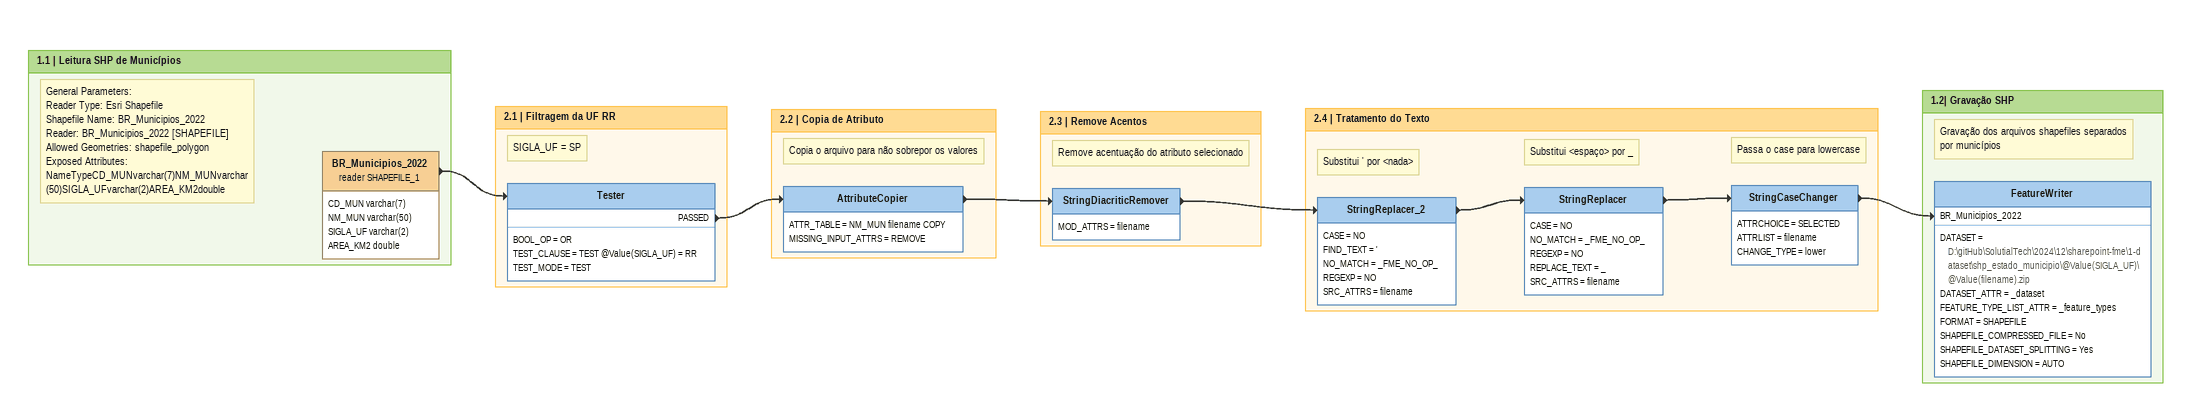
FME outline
Bookmark: 1.1 | Leitura SHP de Municípios
Note: General Parameters: / Reader Type: Esri Shapefile / Shapefile Name: BR_Municipios_2022 / Reader: BR_Municipios_2022 [SHAPEFILE] / Allowed Geometries: shapefile_polygon / Exposed Attributes: NameTypeCD_MUNvarchar(7)NM_MUNvarchar(50)SIGLA_UFvarchar(2)AREA_KM2double
BR_Municipios_2022 (reader SHAPEFILE_1)
    attributes: CD_MUN varchar(7), NM_MUN varchar(50), SIGLA_UF varchar(2), AREA_KM2 double
    -> Tester

Bookmark: 2.1 | Filtragem da UF RR
Note: SIGLA_UF = SP
Tester
    BOOL_OP = OR
    TEST_CLAUSE = TEST @Value(SIGLA_UF) = RR
    TEST_MODE = TEST
    PASSED -> AttributeCopier

Bookmark: 2.2 | Copia de Atributo
Note: Copia o arquivo para não sobrepor os valores
AttributeCopier
    ATTR_TABLE = NM_MUN filename COPY
    MISSING_INPUT_ATTRS = REMOVE
    -> StringDiacriticRemover

Bookmark: 2.3 | Remove Acentos
Note: Remove acentuação do atributo selecionado
StringDiacriticRemover
    MOD_ATTRS = filename
    -> StringReplacer_2

Bookmark: 2.4 | Tratamento do Texto
Note: Substitui ' por <nada>
StringReplacer_2
    CASE = NO
    FIND_TEXT = '
    NO_MATCH = _FME_NO_OP_
    REGEXP = NO
    SRC_ATTRS = filename
    -> StringReplacer
Note: Substitui <espaço> por _
StringReplacer
    CASE = NO
    NO_MATCH = _FME_NO_OP_
    REGEXP = NO
    REPLACE_TEXT = _
    SRC_ATTRS = filename
    -> StringCaseChanger
Note: Passa o case para lowercase
StringCaseChanger
    ATTRCHOICE = SELECTED
    ATTRLIST = filename
    CHANGE_TYPE = lower
    -> FeatureWriter [BR_Municipios_2022]

Bookmark: 1.2| Gravação SHP
Note: Gravação dos arquivos shapefiles separados por municípios
FeatureWriter
    DATASET = D:\gitHub\SolutialTech\2024\12\sharepoint-fme\1-dataset\shp_estado_municipio\@Value(SIGLA_UF)\@Value(filename).zip
    DATASET_ATTR = _dataset
    FEATURE_TYPE_LIST_ATTR = _feature_types
    FORMAT = SHAPEFILE
    SHAPEFILE_COMPRESSED_FILE = No
    SHAPEFILE_DATASET_SPLITTING = Yes
    SHAPEFILE_DIMENSION = AUTO
